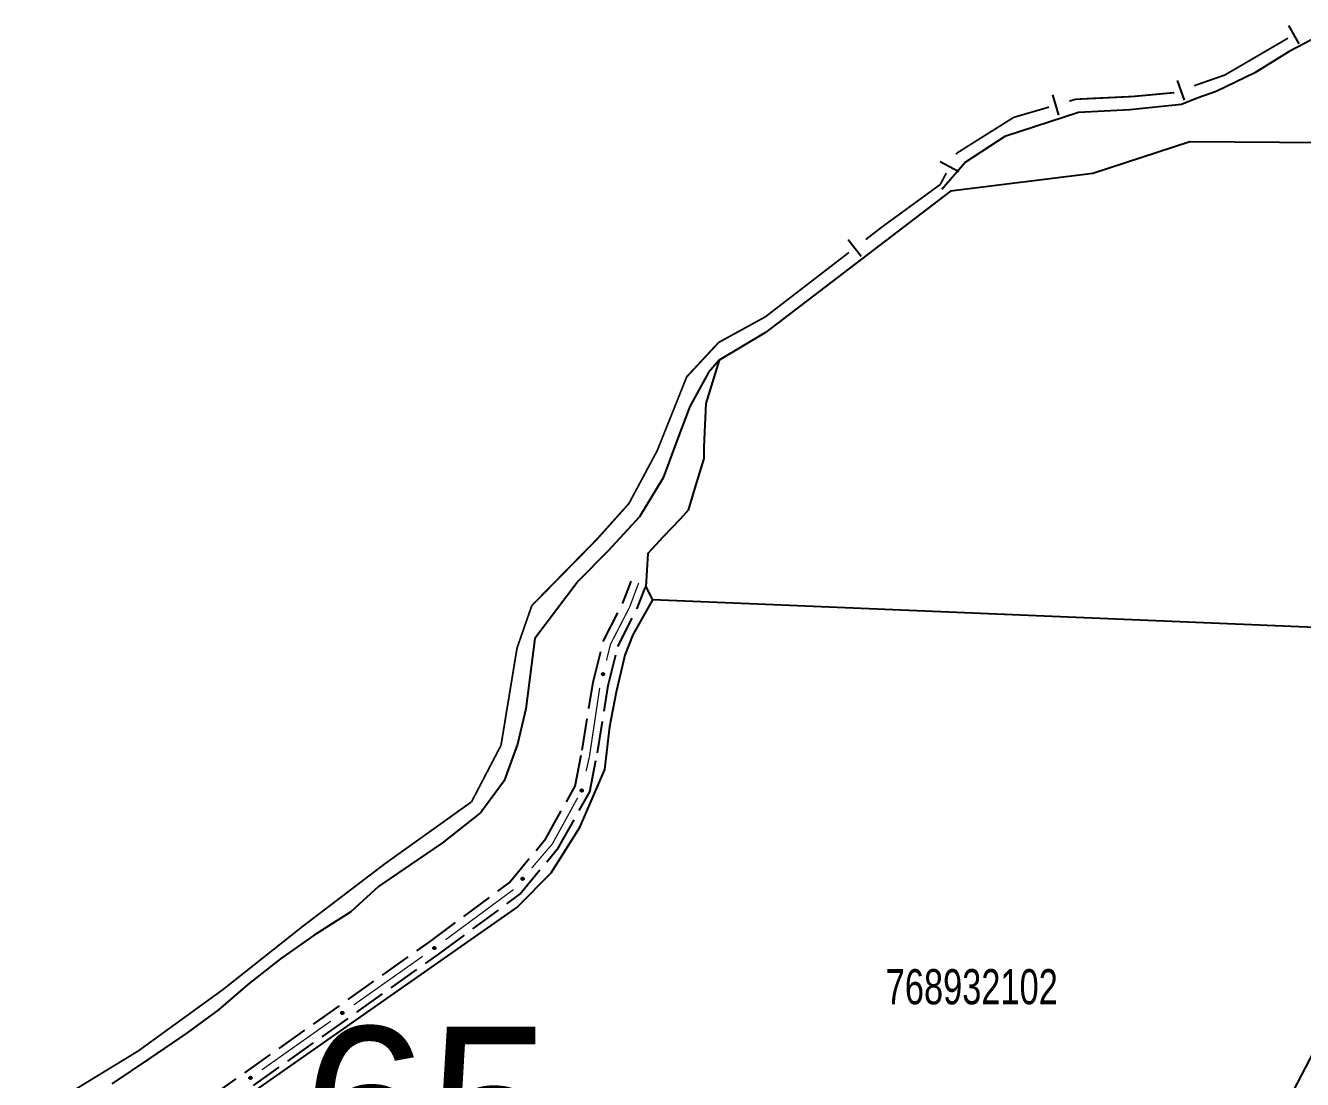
# Model space of a CAD drawing. Extents: x 207981 to 210201, y 4876477 to 4878908.
# Drawn here: x 208010.3 to 208191.9, y 4877420 to 4877569.8 of the extents above; entities that cross this region are included whole.
import ezdxf

# ---------------------------------------------------------------- set-up
doc = ezdxf.new("R2010")
doc.units = 0
doc.header["$LTSCALE"] = 1.5
doc.header["$MEASUREMENT"] = 0
doc.linetypes.add('TRACO_11', pattern=[8, 3, -1, 3, -1])
for name, color, linetype in [('CD_MALHA_LOTES', 7, 'CONTINUOUS'), ('CD_TXT_QUADRA', 255, 'CONTINUOUS'), ('HD-CURSO-PERENE', 170, 'CONTINUOUS'), ('LM-LIM-SETORES-BAIRROS', 250, 'CONTINUOUS'), ('LM-TXT-LSB', 7, 'CONTINUOUS'), ('RU-QUADRA', 210, 'CONTINUOUS'), ('SV-EIXO-RUA-PAV', 20, 'CONTINUOUS'), ('SV-RUA-PAVIM', 7, 'CONTINUOUS')]:
    doc.layers.add(name, color=color, linetype=linetype)
doc.styles.add('ARIAL', font='ARIAL.SHX')
doc.styles.add('SWIS', font='swissko.ttf')

msp = doc.modelspace()

# ---------------------------------------------------------------- linework, layer by layer
at = {"layer": 'CD_MALHA_LOTES', "linetype": 'Continuous', "flags": 128}
for points in [[(208195, 4877553.11), (208175.89, 4877553.26), (208162.1, 4877548.77), (208141.86, 4877546.22), (208115.530558, 4877526.143078)], [(208115.530558, 4877526.143078), (208108.97087, 4877522.200565), (208107.045657, 4877516.037925), (208106.787878, 4877509.89636), (208106.76067, 4877508.236144), (208105.622321, 4877504.558909), (208104.557984, 4877500.914358), (208103.401822, 4877499.605488), (208101.010516, 4877497.128777), (208098.790017, 4877494.73747), (208098.500025, 4877490.015491), (208099.488839, 4877488.169132)], [(208099.488839, 4877488.169132), (208096.669359, 4877483.196507), (208095.549909, 4877480.308352), (208094.290804, 4877475.043), (208093.379875, 4877470.086371), (208092.670402, 4877464.024925), (208089.025452, 4877455.698556), (208085.019206, 4877449.288562), (208080.263416, 4877444.52822), (208016.963956, 4877400.200792), (208045.072586, 4877385.649651), (208050.154043, 4877381.950283), (208052.802162, 4877379.037463), (208054.827623, 4877375.670417), (208056.809187, 4877371.402033), (208070.655568, 4877337.793739), (208115.525668, 4877327.656494)], [(208115.529606, 4877487.499331), (208099.488839, 4877488.169132)], [(208224.24, 4877482.96), (208115.529606, 4877487.499331)], [(208140.43, 4877322.03), (208224.24, 4877482.96)]]:
    msp.add_lwpolyline(points, dxfattribs=at)
at = {"layer": 'HD-CURSO-PERENE', "linetype": 'Continuous'}
for points in [[(208196.252336, 4877569.363591, 2.237028), (208190.017207, 4877566.072775, 2.237028), (208185.10676, 4877563.065133, 2.237028), (208179.618238, 4877560.404486, 2.237028), (208176.928882, 4877559.478391, 2.237028), (208174.674719, 4877558.573055, 2.237028), (208167.346209, 4877557.778757, 2.237028), (208160.047304, 4877557.411259, 2.237028), (208149.576996, 4877554.023275, 2.237028), (208143.968252, 4877550.360422, 2.237028), (208140.616263, 4877546.491564, 2.237028)], [(208108.97087, 4877522.200565, 2.237028), (208107.452905, 4877520.479882, 2.237028), (208104.757716, 4877515.633143, 2.237028), (208102.938903, 4877510.741535, 2.237028), (208100.997338, 4877505.49878, 2.237028), (208097.630973, 4877499.972259, 2.237028), (208093.183549, 4877495.140173, 2.237028), (208088.882879, 4877490.809556, 2.237028), (208082.756038, 4877482.663573, 2.237028), (208081.447865, 4877472.643852, 2.237028), (208080.255474, 4877467.655833, 2.237028), (208078.388826, 4877462.438553, 2.237028), (208075.065504, 4877457.938513, 2.237028), (208069.613478, 4877453.601077, 2.237028), (208065.029098, 4877450.495246, 2.237028), (208060.494778, 4877447.389712, 2.237028), (208056.589446, 4877443.812333, 2.237028), (208051.35584, 4877440.477388, 2.237028), (208046.597965, 4877437.120231, 2.237028), (208041.942262, 4877433.463319, 2.237028), (208037.786807, 4877429.859429, 2.237028), (208033.328602, 4877426.604166, 2.237028), (208027.971902, 4877422.968132, 2.237028), (208022.58983, 4877419.382009, 2.237028)]]:
    msp.add_polyline3d(points, dxfattribs=at)
at = {"layer": 'LM-LIM-SETORES-BAIRROS'}
for points in [[(208191.438385, 4877567.187941), (208189.926772, 4877569.779278)], [(208175.093866, 4877559.156095), (208174.108304, 4877561.989586)], [(208157.231178, 4877557.033104), (208156.3902, 4877559.912818)], [(208143.030959, 4877548.990614), (208140.376205, 4877550.387854)], [(208129.118671, 4877536.95763), (208127.28846, 4877539.334672)]]:
    msp.add_lwpolyline(points, dxfattribs=at)
at = {"layer": 'LM-LIM-SETORES-BAIRROS', "const_width": 0.25}
for points in [[(208180.843371, 4877562.74407), (208189.8188, 4877567.979738)], [(208176.490079, 4877561.229882), (208180.268066, 4877562.543964)], [(208180.268066, 4877562.543964), (208180.843371, 4877562.74407)], [(208167.787716, 4877559.695145), (208172.661217, 4877560.150006)], [(208172.661217, 4877560.150006), (208173.651034, 4877560.242388)], [(208173.651034, 4877560.242388), (208173.656589, 4877560.24432)], [(208158.730499, 4877559.033614), (208159.657248, 4877559.304257)], [(208159.657248, 4877559.304257), (208167.682519, 4877559.69009)], [(208167.682519, 4877559.69009), (208167.787716, 4877559.695145)], [(208150.17755, 4877556.318928), (208150.823182, 4877556.724397)], [(208150.823182, 4877556.724397), (208155.850784, 4877558.192635)], [(208142.731804, 4877551.642855), (208150.17755, 4877556.318928)], [(208142.635075, 4877551.45907), (208142.731804, 4877551.642855)], [(208140.386476, 4877547.186733), (208141.237836, 4877548.804316)], [(208132.177831, 4877541.206149), (208140.247416, 4877547.085418)], [(208140.247416, 4877547.085418), (208140.386476, 4877547.186733)], [(208129.78826, 4877539.366292), (208132.165302, 4877541.196502)], [(208132.165302, 4877541.196502), (208132.177831, 4877541.206149)], [(208115.526008, 4877528.385027), (208127.411218, 4877537.536081)], [(208108.881048, 4877524.739596), (208115.298568, 4877528.260253)], [(208115.298568, 4877528.260253), (208115.526008, 4877528.385027)], [(208104.335504, 4877519.844395), (208108.418211, 4877524.241156)], [(208108.418211, 4877524.241156), (208108.881048, 4877524.739596)], [(208100.139617, 4877509.354678), (208104.224915, 4877519.567922)], [(208104.224915, 4877519.567922), (208104.335504, 4877519.844395)], [(208099.891777, 4877508.891325), (208100.139617, 4877509.354678)], [(208096.118559, 4877501.837048), (208099.891777, 4877508.891325)], [(208091.573015, 4877496.767018), (208095.578285, 4877501.234435)], [(208095.578285, 4877501.234435), (208096.118559, 4877501.837048)], [(208082.307099, 4877487.326272), (208091.413179, 4877496.604166)], [(208091.413179, 4877496.604166), (208091.573015, 4877496.767018)], [(208080.209155, 4877481.294685), (208082.180279, 4877486.961666)], [(208082.180279, 4877486.961666), (208082.307099, 4877487.326272)], [(208077.936383, 4877467.483225), (208080.047235, 4877480.310707)], [(208080.047235, 4877480.310707), (208080.209155, 4877481.294685)], [(208077.90359, 4877467.420372), (208077.936383, 4877467.483225)], [(208073.740497, 4877459.441108), (208077.90359, 4877467.420372)], [(208061.502494, 4877450.699678), (208073.708496, 4877459.418251)], [(208049.788976, 4877441.783418), (208060.928836, 4877450.263013)], [(208060.928836, 4877450.263013), (208061.502494, 4877450.699678)], [(208038.425117, 4877432.779745), (208049.398334, 4877441.47391)], [(208049.398334, 4877441.47391), (208049.788976, 4877441.783418)], [(208026.361942, 4877424.038314), (208037.69844, 4877432.253167)], [(208037.69844, 4877432.253167), (208038.425117, 4877432.779745)], [(208016.047054, 4877417.744484), (208026.290725, 4877423.99486)], [(208026.290725, 4877423.99486), (208026.361942, 4877424.038314)]]:
    msp.add_lwpolyline(points, dxfattribs=at)
at = {"layer": 'RU-QUADRA', "linetype": 'Continuous'}
for points in [[(208195, 4877553.11), (208175.89, 4877553.26), (208162.1, 4877548.77), (208141.86, 4877546.22), (208115.530558, 4877526.143078), (208108.97087, 4877522.200565), (208107.045657, 4877516.037925), (208106.787878, 4877509.89636), (208106.76067, 4877508.236144), (208105.622321, 4877504.558909), (208104.557984, 4877500.914358), (208103.401822, 4877499.605488), (208101.010516, 4877497.128777), (208098.790017, 4877494.73747), (208098.500025, 4877490.015491), (208099.488839, 4877488.169132), (208096.669359, 4877483.196507), (208095.549909, 4877480.308352), (208094.290804, 4877475.043), (208093.379875, 4877470.086371), (208092.670402, 4877464.024925), (208089.025452, 4877455.698556), (208085.019206, 4877449.288562), (208080.263416, 4877444.52822), (208016.963956, 4877400.200792)], [(208140.43, 4877322.03), (208224.24, 4877482.96)]]:
    msp.add_lwpolyline(points, dxfattribs=at)
at = {"layer": 'SV-EIXO-RUA-PAV', "const_width": 0.18}
for points in [[(208097.504632, 4877490.560153), (208096.458431, 4877487.748488)], [(208096.458431, 4877487.748488), (208096.245435, 4877487.176061)], [(208096.245435, 4877487.176061), (208093.77909, 4877482.384303)], [(208093.77909, 4877482.384303), (208093.490942, 4877481.824473)], [(208093.490942, 4877481.824473), (208092.916043, 4877479.52488)], [(208091.965299, 4877475.640444), (208090.633662, 4877466.739504)], [(208090.500349, 4877465.84841), (208090.030821, 4877463.802609)], [(208090.633662, 4877466.739504), (208090.500349, 4877465.84841)], [(208088.833639, 4877460.019156), (208085.46387, 4877453.883632)], [(208085.227461, 4877453.453189), (208082.296503, 4877450.026857)], [(208085.46387, 4877453.883632), (208085.227461, 4877453.453189)], [(208079.639774, 4877446.921104), (208070.056843, 4877439.843957)], [(208079.696355, 4877446.987247), (208079.639774, 4877446.921104)], [(208066.813036, 4877437.503903), (208057.008397, 4877430.585158)], [(208053.740183, 4877428.278909), (208043.935544, 4877421.360163)]]:
    msp.add_lwpolyline(points, dxfattribs=at)
at = {"layer": 'SV-EIXO-RUA-PAV'}
for points in [[(208092.572614, 4877477.697288), (208092.598368, 4877477.65571), (208092.612001, 4877477.614709), (208092.613529, 4877477.57724), (208092.606246, 4877477.543777), (208092.594939, 4877477.510382), (208092.576111, 4877477.479229), (208092.547555, 4877477.44928), (208092.506028, 4877477.423152), (208092.463109, 4877477.411947), (208092.426454, 4877477.408483), (208092.391124, 4877477.414069), (208092.358867, 4877477.425597), (208092.327153, 4877477.446224), (208092.297086, 4877477.47546), (208092.271823, 4877477.517852), (208092.258734, 4877477.55814), (208092.258207, 4877477.594421), (208092.264048, 4877477.629904), (208092.276, 4877477.663859), (208092.294658, 4877477.694333), (208092.324148, 4877477.724553), (208092.36632, 4877477.748933), (208092.406353, 4877477.762447), (208092.442617, 4877477.763483), (208092.477421, 4877477.756946), (208092.511053, 4877477.746013), (208092.543158, 4877477.72839), (208092.572614, 4877477.697288)], [(208089.564204, 4877461.120665), (208089.578532, 4877461.073903), (208089.581284, 4877461.030783), (208089.573229, 4877460.994158), (208089.557671, 4877460.96365), (208089.538239, 4877460.934231), (208089.512104, 4877460.908893), (208089.476867, 4877460.887196), (208089.430059, 4877460.872494), (208089.385701, 4877460.872578), (208089.349372, 4877460.878555), (208089.316626, 4877460.892946), (208089.288363, 4877460.912302), (208089.262942, 4877460.94032), (208089.241303, 4877460.976243), (208089.227658, 4877461.023668), (208089.22525, 4877461.065961), (208089.233972, 4877461.101181), (208089.248648, 4877461.134011), (208089.268847, 4877461.163807), (208089.294645, 4877461.188531), (208089.330853, 4877461.210253), (208089.377841, 4877461.2231), (208089.419995, 4877461.225984), (208089.455329, 4877461.217758), (208089.487324, 4877461.202582), (208089.517067, 4877461.18345), (208089.543631, 4877461.158239), (208089.564204, 4877461.120665)], [(208081.173477, 4877448.544679), (208081.177967, 4877448.495977), (208081.171867, 4877448.453202), (208081.156511, 4877448.41899), (208081.135058, 4877448.392296), (208081.110035, 4877448.367459), (208081.079281, 4877448.347984), (208081.040361, 4877448.333929), (208080.991538, 4877448.329082), (208080.948129, 4877448.338211), (208080.913783, 4877448.351471), (208080.88466, 4877448.372239), (208080.860939, 4877448.396952), (208080.841765, 4877448.429565), (208080.827908, 4877448.469147), (208080.824222, 4877448.518358), (208080.83049, 4877448.560253), (208080.846212, 4877448.592954), (208080.867275, 4877448.6221), (208080.893126, 4877448.647151), (208080.923424, 4877448.666094), (208080.963302, 4877448.679975), (208081.011921, 4877448.682969), (208081.053777, 4877448.677195), (208081.086691, 4877448.661936), (208081.114919, 4877448.640553), (208081.140136, 4877448.615758), (208081.160999, 4877448.585659), (208081.173477, 4877448.544679)], [(208068.628006, 4877438.649927), (208068.620372, 4877438.601618), (208068.603933, 4877438.561659), (208068.58063, 4877438.532278), (208068.553268, 4877438.511685), (208068.522902, 4877438.493769), (208068.488301, 4877438.482461), (208068.447119, 4877438.478417), (208068.398605, 4877438.485734), (208068.358778, 4877438.505265), (208068.328751, 4877438.52657), (208068.305634, 4877438.553865), (208068.288724, 4877438.583656), (208068.278167, 4877438.619985), (208068.274476, 4877438.66176), (208068.283014, 4877438.710365), (208068.299399, 4877438.749428), (208068.322686, 4877438.777255), (208068.350274, 4877438.800321), (208068.381494, 4877438.81824), (208068.415523, 4877438.829144), (208068.45759, 4877438.832785), (208068.505451, 4877438.823722), (208068.544599, 4877438.807824), (208068.572745, 4877438.784935), (208068.594843, 4877438.757263), (208068.613182, 4877438.727025), (208068.625997, 4877438.692717), (208068.628006, 4877438.649927)], [(208055.555153, 4877429.424932), (208055.54752, 4877429.376623), (208055.531081, 4877429.336665), (208055.507777, 4877429.307284), (208055.480415, 4877429.28669), (208055.450049, 4877429.268775), (208055.415449, 4877429.257467), (208055.374266, 4877429.253423), (208055.325752, 4877429.26074), (208055.285925, 4877429.280271), (208055.255898, 4877429.301576), (208055.232781, 4877429.328871), (208055.215872, 4877429.358662), (208055.205314, 4877429.394991), (208055.201623, 4877429.436766), (208055.210162, 4877429.48537), (208055.226547, 4877429.524434), (208055.249833, 4877429.552261), (208055.277421, 4877429.575327), (208055.308641, 4877429.593246), (208055.34267, 4877429.60415), (208055.384737, 4877429.60779), (208055.432598, 4877429.598727), (208055.471746, 4877429.58283), (208055.499892, 4877429.559941), (208055.52199, 4877429.532269), (208055.540329, 4877429.50203), (208055.553144, 4877429.467723), (208055.555153, 4877429.424932)], [(208042.4823, 4877420.199938), (208042.474667, 4877420.151629), (208042.458228, 4877420.111671), (208042.434924, 4877420.08229), (208042.407562, 4877420.061696), (208042.377196, 4877420.043781), (208042.342596, 4877420.032473), (208042.301413, 4877420.028429), (208042.252899, 4877420.035746), (208042.213072, 4877420.055276), (208042.183045, 4877420.076581), (208042.159929, 4877420.103877), (208042.143019, 4877420.133667), (208042.132461, 4877420.169997), (208042.128771, 4877420.211771), (208042.137309, 4877420.260376), (208042.153694, 4877420.29944), (208042.17698, 4877420.327266), (208042.204568, 4877420.350333), (208042.235789, 4877420.368251), (208042.269817, 4877420.379156), (208042.311884, 4877420.382796), (208042.359746, 4877420.373733), (208042.398893, 4877420.357836), (208042.42704, 4877420.334946), (208042.449137, 4877420.307274), (208042.467476, 4877420.277036), (208042.480291, 4877420.242728), (208042.4823, 4877420.199938)]]:
    msp.add_lwpolyline(points, close=True, dxfattribs=at)
for points in [[(208092.276, 4877477.663859), (208092.258734, 4877477.55814)], [(208092.284893, 4877477.674732), (208092.26636, 4877477.544339)], [(208092.294658, 4877477.694333), (208092.271823, 4877477.517852)], [(208092.310376, 4877477.703524), (208092.285886, 4877477.504295)], [(208092.324148, 4877477.724553), (208092.297086, 4877477.47546)], [(208092.345787, 4877477.732647), (208092.312361, 4877477.46392)], [(208092.36632, 4877477.748933), (208092.327153, 4877477.446224)], [(208092.384838, 4877477.753828), (208092.343139, 4877477.440753)], [(208092.406353, 4877477.762447), (208092.358867, 4877477.425597)], [(208092.422897, 4877477.759785), (208092.375241, 4877477.422882)], [(208092.442617, 4877477.763483), (208092.391124, 4877477.414069)], [(208092.45897, 4877477.757799), (208092.406681, 4877477.413616)], [(208092.477421, 4877477.756946), (208092.426454, 4877477.408483)], [(208092.494381, 4877477.74754), (208092.447718, 4877477.414609)], [(208092.511053, 4877477.746013), (208092.463109, 4877477.411947)], [(208092.525821, 4877477.732647), (208092.486108, 4877477.42189)], [(208092.543158, 4877477.72839), (208092.506028, 4877477.423152)], [(208092.555937, 4877477.712459), (208092.525821, 4877477.440091)], [(208092.572614, 4877477.697288), (208092.547555, 4877477.44928)], [(208092.585722, 4877477.67407), (208092.563218, 4877477.471531)], [(208092.598368, 4877477.65571), (208092.576111, 4877477.479229)], [(208092.606241, 4877477.632371), (208092.586715, 4877477.503633)], [(208092.612001, 4877477.614709), (208092.594939, 4877477.510382)], [(208089.268847, 4877461.163807), (208089.22525, 4877461.065961)], [(208089.294645, 4877461.188531), (208089.227658, 4877461.023668)], [(208089.280214, 4877461.172059), (208089.229114, 4877461.050674)], [(208089.312184, 4877461.19342), (208089.237808, 4877461.006979)], [(208089.330853, 4877461.210253), (208089.241303, 4877460.976243)], [(208089.353839, 4877461.212575), (208089.253139, 4877460.961196)], [(208089.377841, 4877461.2231), (208089.262942, 4877460.94032)], [(208089.396995, 4877461.223122), (208089.27701, 4877460.930961)], [(208089.419995, 4877461.225984), (208089.288363, 4877460.912302)], [(208089.435317, 4877461.219199), (208089.303508, 4877460.90551)], [(208089.455329, 4877461.217758), (208089.316626, 4877460.892946)], [(208089.469697, 4877461.208101), (208089.331555, 4877460.888549)], [(208089.487324, 4877461.202582), (208089.349372, 4877460.878555)], [(208089.501333, 4877461.189169), (208089.371495, 4877460.879068)], [(208089.517067, 4877461.18345), (208089.385701, 4877460.872578)], [(208089.527949, 4877461.166767), (208089.410473, 4877460.876341)], [(208089.543631, 4877461.158239), (208089.430059, 4877460.872494)], [(208089.551937, 4877461.139581), (208089.453511, 4877460.88384)], [(208089.564204, 4877461.120665), (208089.476867, 4877460.887196)], [(208089.570974, 4877461.094876), (208089.497677, 4877460.90473)], [(208089.578532, 4877461.073903), (208089.512104, 4877460.908893)], [(208089.580207, 4877461.049329), (208089.528568, 4877460.929796)], [(208089.581284, 4877461.030783), (208089.538239, 4877460.934231)], [(208080.923424, 4877448.666094), (208080.824222, 4877448.518358)], [(208080.963302, 4877448.679975), (208080.827908, 4877448.469147)], [(208080.893126, 4877448.647151), (208080.83049, 4877448.560253)], [(208080.941591, 4877448.667303), (208080.830755, 4877448.49995)], [(208080.905937, 4877448.652912), (208080.831155, 4877448.544499)], [(208080.986278, 4877448.67756), (208080.836427, 4877448.452002)], [(208081.011921, 4877448.682969), (208080.841765, 4877448.429565)], [(208081.030677, 4877448.679084), (208080.853629, 4877448.417534)], [(208081.053777, 4877448.677195), (208080.860939, 4877448.396952)], [(208081.067394, 4877448.667428), (208080.87438, 4877448.387214)], [(208081.086691, 4877448.661936), (208080.88466, 4877448.372239)], [(208081.098788, 4877448.649551), (208080.898379, 4877448.36489)], [(208081.114919, 4877448.640553), (208080.913783, 4877448.351471)], [(208081.125898, 4877448.624565), (208080.935545, 4877448.347462)], [(208081.140136, 4877448.615758), (208080.948129, 4877448.338211)], [(208081.147385, 4877448.597206), (208080.973148, 4877448.336843)], [(208081.160999, 4877448.585659), (208080.991538, 4877448.329082)], [(208081.165325, 4877448.565699), (208081.01681, 4877448.335407)], [(208081.173477, 4877448.544679), (208081.040361, 4877448.333929)], [(208081.174845, 4877448.518052), (208081.064308, 4877448.34685)], [(208081.177967, 4877448.495977), (208081.079281, 4877448.347984)], [(208081.174595, 4877448.471578), (208081.099663, 4877448.36509)], [(208081.171867, 4877448.453202), (208081.110035, 4877448.367459)], [(208068.45759, 4877438.832785), (208068.274476, 4877438.66176)], [(208068.505451, 4877438.823722), (208068.278167, 4877438.619985)], [(208068.479265, 4877438.824789), (208068.278514, 4877438.643046)], [(208068.415523, 4877438.829144), (208068.283014, 4877438.710365)], [(208068.433429, 4877438.825845), (208068.284816, 4877438.690915)], [(208068.522674, 4877438.81534), (208068.286705, 4877438.605405)], [(208068.544599, 4877438.807824), (208068.288724, 4877438.583656)], [(208068.395329, 4877438.820671), (208068.296167, 4877438.733995)], [(208068.555393, 4877438.795007), (208068.299356, 4877438.570911)], [(208068.381494, 4877438.81824), (208068.299399, 4877438.749428)], [(208068.572745, 4877438.784935), (208068.305634, 4877438.553865)], [(208068.581422, 4877438.769954), (208068.317123, 4877438.543367)], [(208068.594843, 4877438.757263), (208068.328751, 4877438.52657)], [(208068.601549, 4877438.739065), (208068.348857, 4877438.517329)], [(208068.613182, 4877438.727025), (208068.358778, 4877438.505265)], [(208068.615643, 4877438.707259), (208068.382691, 4877438.497782)], [(208068.625997, 4877438.692717), (208068.398605, 4877438.485734)], [(208068.625278, 4877438.672306), (208068.424657, 4877438.485645)], [(208068.628006, 4877438.649927), (208068.447119, 4877438.478417)], [(208068.622779, 4877438.623781), (208068.47351, 4877438.485047)], [(208068.620372, 4877438.601618), (208068.488301, 4877438.482461)], [(208068.6111, 4877438.578799), (208068.512266, 4877438.494025)], [(208068.603933, 4877438.561659), (208068.522902, 4877438.493769)], [(208055.384737, 4877429.60779), (208055.201623, 4877429.436766)], [(208055.432598, 4877429.598727), (208055.205314, 4877429.394991)], [(208055.406412, 4877429.599795), (208055.205661, 4877429.418052)], [(208055.34267, 4877429.60415), (208055.210162, 4877429.48537)], [(208055.360576, 4877429.600851), (208055.211963, 4877429.46592)], [(208055.449821, 4877429.590346), (208055.213852, 4877429.38041)], [(208055.471746, 4877429.58283), (208055.215872, 4877429.358662)], [(208055.322476, 4877429.595676), (208055.223314, 4877429.509001)], [(208055.48254, 4877429.570013), (208055.226503, 4877429.345916)], [(208055.308641, 4877429.593246), (208055.226547, 4877429.524434)], [(208055.499892, 4877429.559941), (208055.232781, 4877429.328871)], [(208055.50857, 4877429.544959), (208055.24427, 4877429.318372)], [(208055.52199, 4877429.532269), (208055.255898, 4877429.301576)], [(208055.528697, 4877429.514071), (208055.276004, 4877429.292334)], [(208055.540329, 4877429.50203), (208055.285925, 4877429.280271)], [(208055.54279, 4877429.482265), (208055.309838, 4877429.272788)], [(208055.553144, 4877429.467723), (208055.325752, 4877429.26074)], [(208055.552425, 4877429.447312), (208055.351804, 4877429.26065)], [(208055.555153, 4877429.424932), (208055.374266, 4877429.253423)], [(208055.549926, 4877429.398787), (208055.400657, 4877429.260053)], [(208055.54752, 4877429.376623), (208055.415449, 4877429.257467)], [(208055.538247, 4877429.353805), (208055.439413, 4877429.269031)], [(208055.531081, 4877429.336665), (208055.450049, 4877429.268775)], [(208042.311884, 4877420.382796), (208042.128771, 4877420.211771)], [(208042.359746, 4877420.373733), (208042.132461, 4877420.169997)], [(208042.33356, 4877420.374801), (208042.132808, 4877420.193057)], [(208042.269817, 4877420.379156), (208042.137309, 4877420.260376)], [(208042.287723, 4877420.375857), (208042.139111, 4877420.240926)], [(208042.376969, 4877420.365352), (208042.141, 4877420.155416)], [(208042.249623, 4877420.370682), (208042.150461, 4877420.284007)], [(208042.235789, 4877420.368251), (208042.153694, 4877420.29944)], [(208042.398893, 4877420.357836), (208042.143019, 4877420.133667)], [(208042.409687, 4877420.345019), (208042.15365, 4877420.120922)], [(208042.42704, 4877420.334946), (208042.159929, 4877420.103877)], [(208042.435717, 4877420.319965), (208042.171417, 4877420.093378)], [(208042.449137, 4877420.307274), (208042.183045, 4877420.076581)], [(208042.455844, 4877420.289076), (208042.203151, 4877420.06734)], [(208042.467476, 4877420.277036), (208042.213072, 4877420.055276)], [(208042.469938, 4877420.257271), (208042.236985, 4877420.047794)], [(208042.480291, 4877420.242728), (208042.252899, 4877420.035746)], [(208042.479572, 4877420.222318), (208042.278951, 4877420.035656)], [(208042.4823, 4877420.199938), (208042.301413, 4877420.028429)], [(208042.477073, 4877420.173793), (208042.327804, 4877420.035059)], [(208042.474667, 4877420.151629), (208042.342596, 4877420.032473)], [(208042.465394, 4877420.12881), (208042.36656, 4877420.044037)], [(208042.458228, 4877420.111671), (208042.377196, 4877420.043781)]]:
    msp.add_lwpolyline(points, dxfattribs=at)
at = {"layer": 'SV-RUA-PAVIM', "linetype": 'TRACO_11'}
for points in [[(208068.189736, 4877335.336236, 9.583334), (208067.427746, 4877337.201208, 9.583334), (208054.87833, 4877367.915964, 9.658296), (208050.03999, 4877376.438397, 9.658296), (208045.753146, 4877380.922164, 9.633308), (208039.265921, 4877384.97468, 9.308472), (208011.442025, 4877399.405914, 9.308472), (208010.668262, 4877399.921756, 9.308472), (208010.328784, 4877400.261071, 8.933661), (208010.410341, 4877400.695519, 8.933661), (208010.797222, 4877401.14688, 8.933661), (208036.601093, 4877417.452029, 9.208522), (208067.83715, 4877439.60276, 9.058598), (208079.085541, 4877447.908968, 9.058598), (208084.299418, 4877454.214938, 9.083585), (208088.459077, 4877461.648914, 9.058598), (208089.472689, 4877466.781806, 8.933661), (208091.017813, 4877476.432193, 8.783736), (208092.489769, 4877482.30347, 8.583837), (208095.294507, 4877487.825685, 8.583837), (208096.300969, 4877490.402229, 8.583837), (208096.461025, 4877490.811974, 8.583837)], [(208070.274211, 4877336.002166, 9.583334), (208069.812958, 4877337.15103, 9.583334), (208056.8515, 4877368.87426, 9.658296), (208051.809709, 4877377.755059, 9.658296), (208047.145711, 4877382.633306, 9.633308), (208040.358484, 4877386.87323, 9.308472), (208015.955643, 4877399.470394, 9.308472), (208014.923959, 4877400.050716, 9.308472), (208014.63433, 4877400.462325, 8.933661), (208014.859478, 4877401.0824, 8.933661), (208015.633241, 4877401.791683, 8.933661), (208037.833947, 4877415.642705, 9.208522), (208069.120578, 4877437.829299, 9.058598), (208080.601679, 4877446.307349, 9.058598), (208086.11288, 4877452.97292, 9.083585), (208090.539256, 4877460.883562, 9.058598), (208091.627936, 4877466.396595, 8.933661), (208093.164283, 4877475.992159, 8.783736), (208094.553145, 4877481.531999, 8.583837), (208097.294628, 4877486.929671, 8.583837), (208098.345286, 4877489.619358, 8.583837), (208098.500025, 4877490.015491, 8.583837)]]:
    msp.add_polyline3d(points, dxfattribs=at)

# ---------------------------------------------------------------- texts
at = {"layer": 'CD_TXT_QUADRA', "style": 'ARIAL', "width": 0.7}
msp.add_text('768932102', height=5, dxfattribs=at).set_placement((208132.631827, 4877430.662842))
at = {"layer": 'LM-TXT-LSB', "style": 'SWIS'}
msp.add_text('65', height=23, dxfattribs=at).set_placement((208049.700491, 4877404.473573))

doc.saveas('drawing.dxf')
